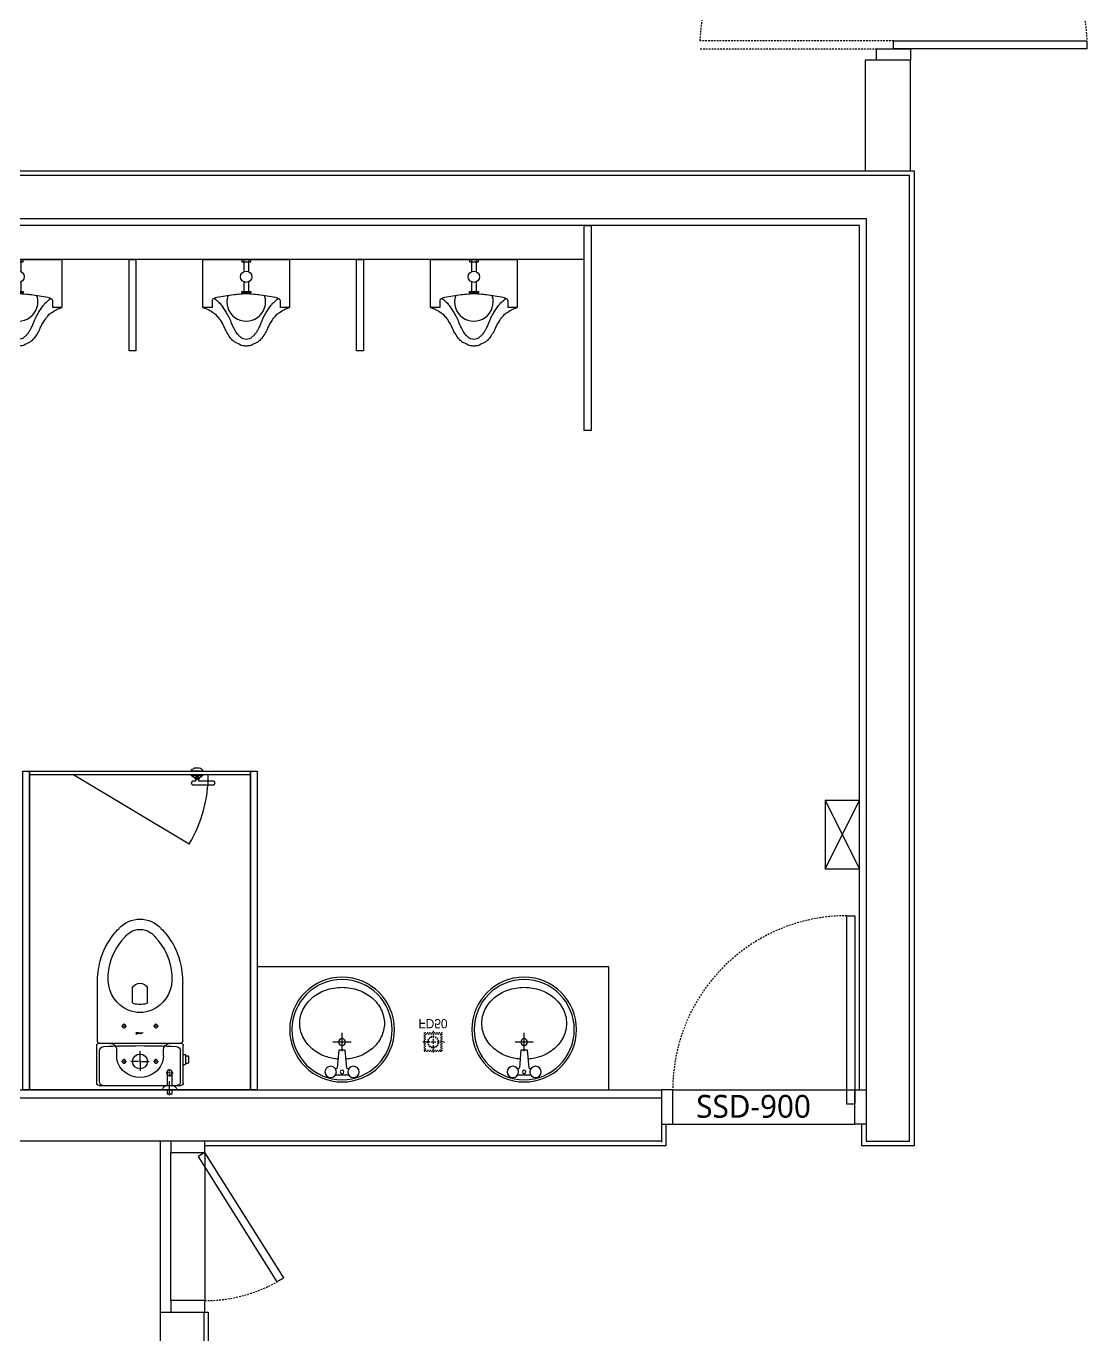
# Model space of a CAD drawing. Header units: millimetres. Extents: x -26983 to 60590, y 825 to 42375.
# Drawn here: x 59824.5 to 59915.6, y 17456.8 to 17569.2 of the extents above; entities that cross this region are included whole.
import ezdxf

# ---------------------------------------------------------------- set-up
doc = ezdxf.new("R2010")
doc.units = ezdxf.units.MM
doc.header["$LTSCALE"] = 100
doc.header["$MEASUREMENT"] = 0
for name, pattern in [('-HID', [2.5, 1.5, -1]), ('A0-000 XR 평면도$0$HID', [2.5, 1.5, -1]), ('HID', [2.5, 1.5, -1])]:
    doc.linetypes.add(name, pattern=pattern)
doc.layers.get('0').update_dxf_attribs({"linetype": 'CONTINUOUS'})
doc.layers.get('Defpoints').update_dxf_attribs({"color": 171, "linetype": 'CONTINUOUS'})
for name, color, linetype in [('A0-000 XR 평면도$0$DOOR', 4, 'CONTINUOUS'), ('A0-000 XR 평면도$0$DOOR(OPEN ELE)', 5, 'CONTINUOUS'), ('DOOR', 4, 'CONTINUOUS'), ('DOOR(OPEN ELE)', 5, 'CONTINUOUS'), ('ELE9', 9, 'CONTINUOUS'), ('TOI', 12, 'CONTINUOUS'), ('WIN-G', 252, 'CONTINUOUS')]:
    doc.layers.add(name, color=color, linetype=linetype)
doc.styles.add('DIM', font='txt.shx', dxfattribs={"height": 30})
doc.styles.add('SID', font='')
doc.styles.add('나눔바른고딕', font='NanumBarunGothic.ttf')
doc.styles.get('SID').set_extended_font_data('Dotum')

# ---------------------------------------------------------------- blocks, each defined once
blk = doc.blocks.new('A$C70181699')
at = {"layer": 'TOI', "linetype": '-HID', "ltscale": 0.05}
for p, q in [((67.4, 59.7), (67.4, 159.7)), ((117.4, 109.7), (17.4, 109.7))]:
    blk.add_line(p, q, dxfattribs=at)
at = {"layer": 'TOI', "linetype": '-HID', "ltscale": 0.01}
for points in [[(107.4, 69.7), (27.4, 69.7), (27.4, 149.7), (107.4, 149.7)], [(102.4, 74.7), (32.4, 74.7), (32.4, 144.7), (102.4, 144.7)]]:
    blk.add_lwpolyline(points, close=True, dxfattribs=at)
for radius in [25, 22.5]:
    blk.add_circle((67.4, 109.7), radius, dxfattribs=at)
at = {"layer": 'Defpoints', "style": 'SID'}
blk.add_text('FD50', height=40, dxfattribs=at).set_placement((2.8, 8.9))
blk = doc.blocks.new('A$C154D126E')
at = {"layer": 'TOI'}
for p, q in [((259.3, 430), (200.7, 430)), ((203.8, 402), (200.7, 402)), ((216, 321), (208.8, 397.5)), ((251.2, 397.5), (244, 321)), ((259.3, 402), (256.2, 402)), ((244, 321), (216, 321)), ((230, 325), (230, 245)), ((270, 285), (190, 285))]:
    blk.add_line(p, q, dxfattribs=at)
for centre, radius in [((230, 230), 230), ((230, 230), 220), ((180, 416), 25), ((230, 416), 8), ((280, 416), 25), ((230, 285), 15)]:
    blk.add_circle(centre, radius, dxfattribs=at)
for centre, radius, start, end in [((219.6, 171.6), 187.1, 109.38487, 130.34665), ((230, 142.1), 218.4, 94.63774, 109.38487), ((203.8, 397), 5, 5.39095, 90), ((230, 142.1), 218.4, 70.61513, 85.36226), ((256.2, 397), 5, 90, 174.60905), ((240.4, 171.6), 187.1, 49.65335, 70.61513), ((203.6, 190.5), 162.4, 130.34665, 154.00528), ((256.4, 190.5), 162.4, 25.99472, 49.65335), ((178.9, 202.5), 134.9, 154.00528, 180), ((281.1, 202.5), 134.9, 0, 25.99472), ((178.9, 202.5), 134.9, 180, 205.99472), ((281.1, 202.5), 134.9, 334.00528, 0), ((203.6, 214.5), 162.4, 205.99472, 229.65335), ((256.4, 214.5), 162.4, 310.34665, 334.00528), ((219.6, 233.4), 187.1, 229.65335, 250.61513), ((240.4, 233.4), 187.1, 289.38487, 310.34665), ((230, 262.9), 218.4, 250.61513, 270), ((230, 262.9), 218.4, 270, 289.38487)]:
    blk.add_arc(centre, radius, start, end, dxfattribs=at)
blk = doc.blocks.new('A$C3F015CE3')
at = {"layer": 'TOI'}
for p, q in [((335, 746), (335, 750)), ((354.8, 750), (354.8, 768.6)), ((375.3, 768.6), (354.8, 768.6)), ((365, 773.2), (365, 710.9)), ((375.3, 750), (375.3, 768.6)), ((395, 746), (395, 750)), ((45, 720), (45, 555)), ((55, 730), (415, 730)), ((57.5, 715), (57.5, 579)), ((382.6, 732), (347.4, 732)), ((354.8, 683), (354.8, 732)), ((365, 681), (365, 690.5)), ((365, 681), (365, 690.5)), ((375.3, 683), (375.3, 732)), ((412.5, 715), (412.5, 579)), ((425, 720), (425, 555)), ((165, 631), (165, 636)), ((235, 631), (235, 665.5)), ((235, 626), (235, 660.5)), ((305, 631), (305, 636)), ((359, 675), (349.5, 675)), ((359, 675), (349.5, 675)), ((368, 675), (362, 675)), ((368, 675), (362, 675)), ((365, 678), (365, 672)), ((365, 678), (365, 672)), ((365, 669), (365, 659.5)), ((365, 669), (365, 659.5)), ((371, 675), (380.5, 675)), ((371, 675), (380.5, 675)), ((425, 637.9), (433.5, 637.9)), ((435.5, 595.9), (435.5, 635.9)), ((132.5, 600.6), (132.5, 575)), ((159, 625), (154, 625)), ((162, 625), (168, 625)), ((165, 628), (165, 622)), ((165, 619), (165, 614)), ((171, 625), (176, 625)), ((229, 625), (194.5, 625)), ((238, 625), (232, 625)), ((235, 628), (235, 622)), ((235, 623), (235, 617)), ((235, 619), (235, 584.5)), ((235, 614), (235, 579.5)), ((241, 625), (275.5, 625)), ((299, 625), (294, 625)), ((308, 625), (302, 625)), ((305, 628), (305, 622)), ((305, 619), (305, 614)), ((311, 625), (316, 625)), ((337.5, 600.6), (337.5, 575)), ((425, 593.9), (433.5, 593.9)), ((435.5, 631.9), (445.8, 631.9)), ((435.5, 599.9), (445.8, 599.9)), ((447.8, 601.9), (447.8, 629.9)), ((47.5, 535), (47.5, 280)), ((52.5, 545), (417.5, 545)), ((55, 545), (415, 545)), ((422.5, 535), (422.5, 280)), ((159, 470), (154, 470)), ((162, 470), (168, 470)), ((165, 476), (165, 481)), ((165, 473), (165, 467)), ((165, 464), (165, 459)), ((171, 470), (176, 470)), ((299, 470), (294, 470)), ((308, 470), (302, 470)), ((305, 476), (305, 481)), ((305, 473), (305, 467)), ((305, 464), (305, 459)), ((311, 470), (316, 470)), ((202, 366), (202, 301)), ((268, 366), (268, 301))]:
    blk.add_line(p, q, dxfattribs=at)
for centre, radius in [((165, 625), 8), ((305, 625), 8), ((365, 675), 12.5), ((165, 470), 8), ((305, 470), 8)]:
    blk.add_circle(centre, radius, dxfattribs=at)
for centre, radius, start, end in [((55, 720), 10, 90, 180), ((72.5, 715), 15, 90, 180), ((235, 585), 110, 51.31781, 128.68219), ((352.4, 748.9), 17.6, 189.46903, 253.53306), ((377.6, 748.9), 17.6, 286.46694, 350.53097), ((397.5, 715), 15, 0, 90), ((415, 720), 10, 0, 90), ((222.5, 600.6), 90, 128.68219, 180), ((235, 625), 32.5, 90, 270), ((235, 625), 32.5, 270, 90), ((247.5, 600.6), 90, 0, 51.31781), ((433.5, 635.9), 2, 0, 90), ((77.5, 579), 20, 180, 267.49852), ((102.5, 575), 30, 270, 0), ((367.5, 575), 30, 180, 270), ((392.5, 579), 20, 272.50148, 0), ((433.5, 595.9), 2, 270, 0), ((445.8, 629.9), 2, 0, 90), ((445.8, 601.9), 2, 270, 0), ((55, 555), 10, 180, 270), ((57.5, 535), 10, 90, 180), ((233.8, 4155.6), 3600, 267.49852, 270.01989), ((236.3, 4155.6), 3600, 269.98011, 272.50148), ((412.5, 535), 10, 0, 90), ((415, 555), 10, 270, 0), ((235, 270), 140, 68.21321, 111.78679), ((244.9, 263.3), 150, 114.33602, 177.45077), ((207, 366), 5, 90, 180), ((235, 274.4), 100.6, 73.83821, 106.16179), ((263, 366), 5, 0, 90), ((225.1, 263.3), 150, 2.54923, 65.66398), ((235, 318.2), 37.2, 207.56319, 332.43681), ((547.3, 295.1), 500, 181.7364, 192.72673), ((354.9, 261.3), 260, 178.08405, 219.76524), ((115.1, 261.3), 260, 320.23476, 1.91595), ((-77.3, 295.1), 500, 347.27327, 358.2636), ((354.9, 261.3), 305, 194.48863, 219.76524), ((115.1, 261.3), 305, 320.23476, 345.51137), ((315.4, 214.5), 245, 216.6852, 225.23453), ((315.4, 214.5), 200, 216.6852, 230.57153), ((235, 125), 80, 234.34091, 305.65909), ((154.6, 214.5), 200, 309.42847, 323.3148), ((154.6, 214.5), 245, 314.76547, 323.3148), ((235, 125), 125, 222.51023, 317.48977)]:
    blk.add_arc(centre, radius, start, end, dxfattribs=at)
at = {"layer": 'TOI', "style": 'DIM'}
for s, height, p in [('S', 8, (216.2, 497.2)), ('erim', 8, (222.7, 497.2)), ('㉿', 4, (246, 497.2))]:
    blk.add_text(s, height=height, dxfattribs=at).set_placement(p)
blk = doc.blocks.new('A$C43632D92')
at = {"layer": 'TOI'}
for p, q in [((0, 0), (0, 210)), ((0, 210), (40, 210)), ((40, 210), (40, 180)), ((340, 180), (340, 210)), ((340, 210), (380, 210)), ((380, 210), (380, 0)), ((170, 140), (170, 145)), ((170, 145), (210, 145)), ((210, 140), (170, 140)), ((180, 97.9), (180, 140)), ((200, 97.9), (200, 140)), ((210, 145), (210, 140)), ((210, 10), (170, 10)), ((170, 10), (170, 0)), ((180, 0), (180, 52.1)), ((200, 0), (200, 52.1)), ((210, 0), (210, 10)), ((380, 0), (0, 0))]:
    blk.add_line(p, q, dxfattribs=at)
blk.add_circle((190, 75), 25, dxfattribs=at)
for centre, radius, start, end in [((29.5, 426.8), 123.6, 315.99456, 324.46232), ((107.9, 393.7), 44.6, 299.74488, 315.99456), ((56.6, 564.7), 218.4, 292.42338, 299.74488), ((79.3, 435.7), 128.2, 307.41309, 315), ((154.9, 425.6), 51.6, 281.30993, 292.42338), ((165.5, 362.9), 18.4, 284.03624, 307.41309), ((165.4, 502.9), 125.3, 274.18492, 281.30993), ((175.7, 407.4), 59.1, 271.04163, 284.03624), ((214.6, 502.9), 125.3, 258.69007, 265.81508), ((204.3, 407.4), 59.1, 255.96376, 268.95837), ((214.5, 362.9), 18.4, 232.58691, 255.96376), ((225.1, 425.6), 51.6, 247.57662, 258.69007), ((300.7, 435.7), 128.2, 225, 232.58691), ((323.4, 564.7), 218.4, 240.25512, 247.57662), ((272.1, 393.7), 44.6, 224.00544, 240.25512), ((350.6, 426.8), 123.6, 215.53768, 224.00544), ((278.1, 195.4), 210.8, 150.39619, 156.33066), ((-107.6, 413.2), 232.1, 330.67556, 336.33066), ((-81.6, 453.3), 229.3, 324.46232, 330.67556), ((-67.1, 379.1), 217, 332.82337, 338.62608), ((-23.9, 395.4), 185.3, 329.03624, 332.82337), ((-153.2, 506.9), 353.6, 326.29478, 329.03624), ((109, 366), 58, 315, 326.29478), ((271, 366), 58, 213.70522, 225), ((533.2, 506.9), 353.6, 210.96376, 213.70522), ((403.9, 395.4), 185.3, 207.17663, 210.96376), ((447.1, 379.1), 217, 201.37392, 207.17663), ((461.6, 453.3), 229.3, 209.32444, 215.53768), ((487.6, 413.2), 232.1, 203.66934, 209.32444), ((102, 195.4), 210.8, 23.66934, 29.60381), ((246.6, -112.4), 399.5, 120.03205, 123.69007), ((93.3, 182.6), 69, 123.69007, 132.50111), ((143, 174), 110, 132.50111, 143.1301), ((273, 139), 235, 143.1301, 150.39619), ((1291.9, -519.1), 1407.5, 147.28538, 149.03624), ((190, 185), 85, 341.9686, 198.0314), ((268.1, 163.1), 178.6, 149.03624, 153.95283), ((426.5, 133.1), 334.5, 153.95283, 158.62608), ((-46.5, 133.1), 334.5, 21.37392, 26.04717), ((111.9, 163.1), 178.6, 26.04717, 30.96376), ((-911.9, -519.1), 1407.5, 30.96376, 32.71462), ((107, 139), 235, 29.60381, 36.8699), ((237, 174), 110, 36.8699, 47.49889), ((286.7, 182.6), 69, 47.49889, 56.30993), ((133.4, -112.4), 399.5, 56.30993, 59.96795), ((69.9, 35.3), 188.1, 106.7218, 111.80141), ((51.6, 153.4), 71.7, 111.80141, 120.03205), ((46.1, 180), 6.05, 180, 225), ((61.8, 195.7), 28.3, 225, 245.38151), ((254.9, -34.9), 289.7, 128.5584, 135), ((141.5, 148.5), 79.9, 135, 147.28538), ((238.5, 148.5), 79.9, 32.71462, 45), ((125.2, -34.9), 289.7, 45, 51.4416), ((318.2, 195.7), 28.3, 294.61849, 315), ((334, 180), 6.05, 315, 0), ((328.4, 153.4), 71.7, 59.96795, 68.19859), ((310.1, 35.3), 188.1, 68.19859, 73.2782), ((69.1, 211.7), 45.9, 245.38151, 259.99202), ((388.3, 2020.6), 1882.7, 259.99202, 262.26705), ((206.3, 680.3), 530.2, 262.26705, 264.80557), ((246.1, 1117.1), 968.7, 264.80557, 266.68345), ((134, 1117.1), 968.7, 273.31655, 275.19443), ((173.7, 680.3), 530.2, 275.19443, 277.73295), ((-8.3, 2020.6), 1882.7, 277.73295, 280.00798), ((310.9, 211.7), 45.9, 280.00798, 294.61849)]:
    blk.add_arc(centre, radius, start, end, dxfattribs=at)
blk = doc.blocks.new('A0-000 XR 평면도$0$A$C60820D4B')
at = {"layer": 'A0-000 XR 평면도$0$DOOR'}
for points in [[(500, 700), (500, 750), (350, 750), (350, 700)], [(500, 0), (500, 50), (350, 50), (350, 0)]]:
    blk.add_lwpolyline(points, close=True, dxfattribs=at)
for points in [[(3.8, 600.1), (350, 50), (380.3, 67.5), (34.6, 616.9)], [(3.8, 600.1), (34.6, 616.9)]]:
    blk.add_lwpolyline(points, dxfattribs=at)
at = {"layer": 'A0-000 XR 평면도$0$DOOR(OPEN ELE)'}
for p, q in [((350, 50), (350, 700)), ((500, 700), (500, 50))]:
    blk.add_line(p, q, dxfattribs=at)
at = {"layer": 'A0-000 XR 평면도$0$DOOR(OPEN ELE)', "linetype": 'A0-000 XR 평면도$0$HID', "ltscale": 0.05}
blk.add_arc((350, 50), 650, 90, 122.18005, dxfattribs=at)
blk = doc.blocks.new('A$C6222c99a')
at = {"layer": 'DOOR'}
for points in [[(815, 933.2), (850, 933.2), (850, 105.7), (815, 105.7)], [(0, 18.2), (50, 18.2), (50, 168.2), (0, 168.2)], [(900, 18.2), (850, 18.2), (850, 168.2), (900, 168.2)]]:
    blk.add_lwpolyline(points, close=True, dxfattribs=at)
at = {"layer": 'DOOR(OPEN ELE)', "linetype": 'HID', "ltscale": 0.05}
blk.add_arc((815, 168.2), 765, 90, 180, dxfattribs=at)
at = {"layer": 'Defpoints', "style": '나눔바른고딕'}
blk.add_text('SSD-900', height=100, dxfattribs=at).set_placement((153.4, 46.2))
blk = doc.blocks.new('A$C53FA6734')
at = {"layer": 'TOI'}
blk.add_lwpolyline([(0, 150), (300, 150), (300, 0), (0, 0)], close=True, dxfattribs=at)
for points in [[(300, 0), (0, 150)], [(0, 0), (300, 150)]]:
    blk.add_lwpolyline(points, dxfattribs=at)
blk = doc.blocks.new('A$C38870e3f')
at = {"layer": 'DOOR'}
for points in [[(50, 1698.6), (50, 849.3), (85, 849.3), (85, 1698.6)], [(85, 1698.6), (50, 1698.6)], [(1750, 1698.6), (1750, 849.3), (1715, 849.3), (1715, 1698.6)], [(1715, 1698.6), (1750, 1698.6)]]:
    blk.add_lwpolyline(points, dxfattribs=at)
for points in [[(0, 774.3), (50, 774.3), (50, 924.3), (0, 924.3)], [(1800, 774.3), (1750, 774.3), (1750, 924.3), (1800, 924.3)], [(2700, 774.3), (2750, 774.3), (2750, 924.3), (2700, 924.3)]]:
    blk.add_lwpolyline(points, close=True, dxfattribs=at)
at = {"layer": 'DOOR(OPEN ELE)', "linetype": 'HID', "ltscale": 0.05}
for points in [[(50, 0), (50, 849.3), (85, 849.3), (85, 0)], [(1750, 0), (1750, 849.3), (1715, 849.3), (1715, 0)]]:
    blk.add_lwpolyline(points, dxfattribs=at)
for centre, start, end in [((50, 849.3), 0, 87.64009), ((1750, 849.3), 92.35991, 180), ((50, 849.3), 272.35991, 0), ((1750, 849.3), 180, 267.64009)]:
    blk.add_arc(centre, 850, start, end, dxfattribs=at)
at = {"layer": 'WIN-G'}
for points in [[(2700, 924.3), (1800, 924.3)], [(2700, 859.3), (1800, 859.3)], [(2700, 839.3), (1800, 839.3)], [(2700, 774.3), (1800, 774.3)]]:
    blk.add_lwpolyline(points, dxfattribs=at)
at = {"layer": 'Defpoints', "style": '나눔바른고딕'}
blk.add_text('SSD-1800', height=100, dxfattribs=at).set_placement((569.8, 791.8))
blk = doc.blocks.new('B2FF')
at = {"layer": 'ELE9', "color": 253, "ltscale": 0.1}
for p, q in [((37346141.3, 557971.3), (37339594.7, 557971.3)), ((37344405.7, 555405.1), (37343894.9, 555711.3)), ((37344414.8, 555706.3), (37344465.8, 555706.3)), ((37344450.3, 555692.8), (37344430.3, 555692.8)), ((37344447.8, 555691.3), (37344450.3, 555692.8)), ((37344447.8, 555681.3), (37344447.8, 555691.3)), ((37344500.4, 555681.3), (37344447.8, 555681.3)), ((37344450.3, 555694.3), (37344450.3, 555696.8))]:
    blk.add_line(p, q, dxfattribs=at)
for points in [[(37347374.7, 558846.3), (37347374.7, 558361.3), (37347574.7, 558361.3), (37347574.7, 558846.3)], [(37347574.7, 558846.3), (37347374.7, 558846.3)], [(37339374.7, 558341.3), (37339374.7, 558361.3), (37347589.7, 558361.3), (37347589.7, 554081.3), (37347359.7, 554081.3), (37347359.7, 554176.3)], [(37347349.7, 554326.3), (37347349.7, 558121.3), (37339594.7, 558121.3), (37339594.7, 557816.3), (37339495.7, 557816.3)], [(37346479.7, 554101.3), (37339564.7, 554101.3), (37339564.7, 553191.3), (37344279.7, 553191.3), (37344279.7, 553351.3), (37344469.7, 553351.3), (37344469.7, 551916.3), (37344279.7, 551916.3), (37344279.7, 553001.3), (37339564.7, 553001.3), (37339564.7, 551496.3), (37339374.7, 551496.3), (37339374.7, 554291.3), (37340484.7, 554291.3), (37340484.7, 555506.3), (37339374.7, 555506.3), (37339374.7, 556246.3), (37339564.7, 556246.3), (37339564.7, 555696.3), (37340674.7, 555696.3), (37340674.7, 554291.3), (37346479.7, 554291.3), (37346479.7, 554096.3)], [(37339495.7, 556276.3), (37339594.7, 556276.3), (37339594.7, 555726.3), (37340704.7, 555726.3), (37340704.7, 554326.3), (37346479.7, 554326.3)], [(37346529.7, 554326.3), (37347329.7, 554326.3)], [(37346499.7, 554176.3), (37346499.7, 554081.3), (37344474.7, 554081.3)], [(37346529.7, 554176.3), (37347329.7, 554176.3)], [(37344279.7, 553351.3), (37344279.7, 554101.3)], [(37344469.7, 553351.3), (37344489.7, 553351.3), (37344489.7, 551896.3), (37344399.7, 551896.3)]]:
    blk.add_lwpolyline(points, dxfattribs=at)
for points in [[(37339564.7, 557846.3), (37339564.7, 558151.3), (37347379.7, 558151.3), (37347379.7, 554101.3), (37347569.7, 554101.3), (37347569.7, 558341.3), (37339374.7, 558341.3), (37339374.7, 557846.3)], [(37346141.3, 558121.3), (37346171.3, 558121.3), (37346171.3, 557221.3), (37346141.3, 557221.3)], [(37344141.3, 557971.3), (37344171.3, 557971.3), (37344171.3, 557571.3), (37344141.3, 557571.3)], [(37345141.3, 557971.3), (37345171.3, 557971.3), (37345171.3, 557571.3), (37345141.3, 557571.3)], [(37343674.7, 555726.3), (37343704.7, 555726.3), (37343704.7, 554326.3), (37343674.7, 554326.3)], [(37343704.7, 554326.3), (37343704.7, 555726.3), (37344674.7, 555726.3), (37344674.7, 554326.3)], [(37344674.7, 555726.3), (37344704.7, 555726.3), (37344704.7, 554326.3), (37344674.7, 554326.3)], [(37343704.7, 554326.3), (37343704.7, 555711.3), (37344674.7, 555711.3), (37344674.7, 554326.3)], [(37346249.7, 554866.3), (37344704.7, 554866.3), (37344704.7, 554326.3), (37346249.7, 554326.3)]]:
    blk.add_lwpolyline(points, close=True, dxfattribs=at)
for points in [[(37344413.8, 555726.3, -0.106445), (37344419.5, 555734.5, 0.296117), (37344427.1, 555739.2, -0.043036), (37344431, 555740.3), (37344449.5, 555740.3, -0.249566), (37344466.8, 555726.3)], [(37344466.8, 555711.3), (37344465.8, 555706.3, -0.431373), (37344414.8, 555706.3), (37344413.8, 555711.3)]]:
    blk.add_lwpolyline(points, format="xyb", close=True, dxfattribs=at)
blk.add_lwpolyline([(37344430.3, 555696.8), (37344430.3, 555694.3), (37344450.3, 555694.3), (37344430.3, 555694.3), (37344430.3, 555692.8), (37344432.8, 555691.3), (37344447.8, 555691.3), (37344432.8, 555691.3), (37344432.8, 555681.3), (37344422.3, 555681.3, 1), (37344422.3, 555666.3), (37344512.3, 555666.3, 1), (37344512.3, 555681.3), (37344499.8, 555681.3)], format="xyb", dxfattribs=at)
blk.add_arc((37343889.7, 555711.3), 600, 329.30963, 0, dxfattribs=at)
at = {"layer": 'ELE9', "color": 253, "ltscale": 0.1, "extrusion": (0, 0, -1)}
blk.add_ellipse((37344440.3, 555700.6), major_axis=(6.5, 0), ratio=0.193008, dxfattribs=at)
at = {"layer": 'ELE9', "color": 253, "ltscale": 0.1, "xscale": -1}
for name, p, rotation in [('A$C38870e3f', (37346650.4, 558846.3), 270), ('A$C53FA6734', (37347199.7, 555296.3), 270), ('A$C3F015CE3', (37343954.7, 555076.3), 180), ('A$C154D126E', (37344847.2, 554821.3), 180), ('A$C154D126E', (37345647.2, 554821.3), 180), ('A$C70181699', (37345409.8, 554646.1), 180)]:
    blk.add_blockref(name, p, dxfattribs=dict(at, rotation=rotation))
at = {"layer": 'ELE9', "color": 253, "ltscale": 0.1, "rotation": 180}
for name, p in [('A$C43632D92', (37343846.3, 557971.3)), ('A$C43632D92', (37344846.3, 557971.3)), ('A$C43632D92', (37345846.3, 557971.3)), ('A0-000 XR 평면도$0$A$C60820D4B', (37344824.7, 554101.3))]:
    blk.add_blockref(name, p, dxfattribs=at)
at = {"layer": 'ELE9', "color": 253, "ltscale": 0.1}
blk.add_blockref('A$C6222c99a', (37346479.7, 554158.1), dxfattribs=at)

msp = doc.modelspace()

# ---------------------------------------------------------------- block references
at = {"xscale": 0.01956471256889679, "yscale": 0.01956471256889679, "zscale": 0.01956471256889679}
msp.add_blockref('B2FF', (-670794.07, 6632.61), dxfattribs=at)

doc.saveas('drawing.dxf')
